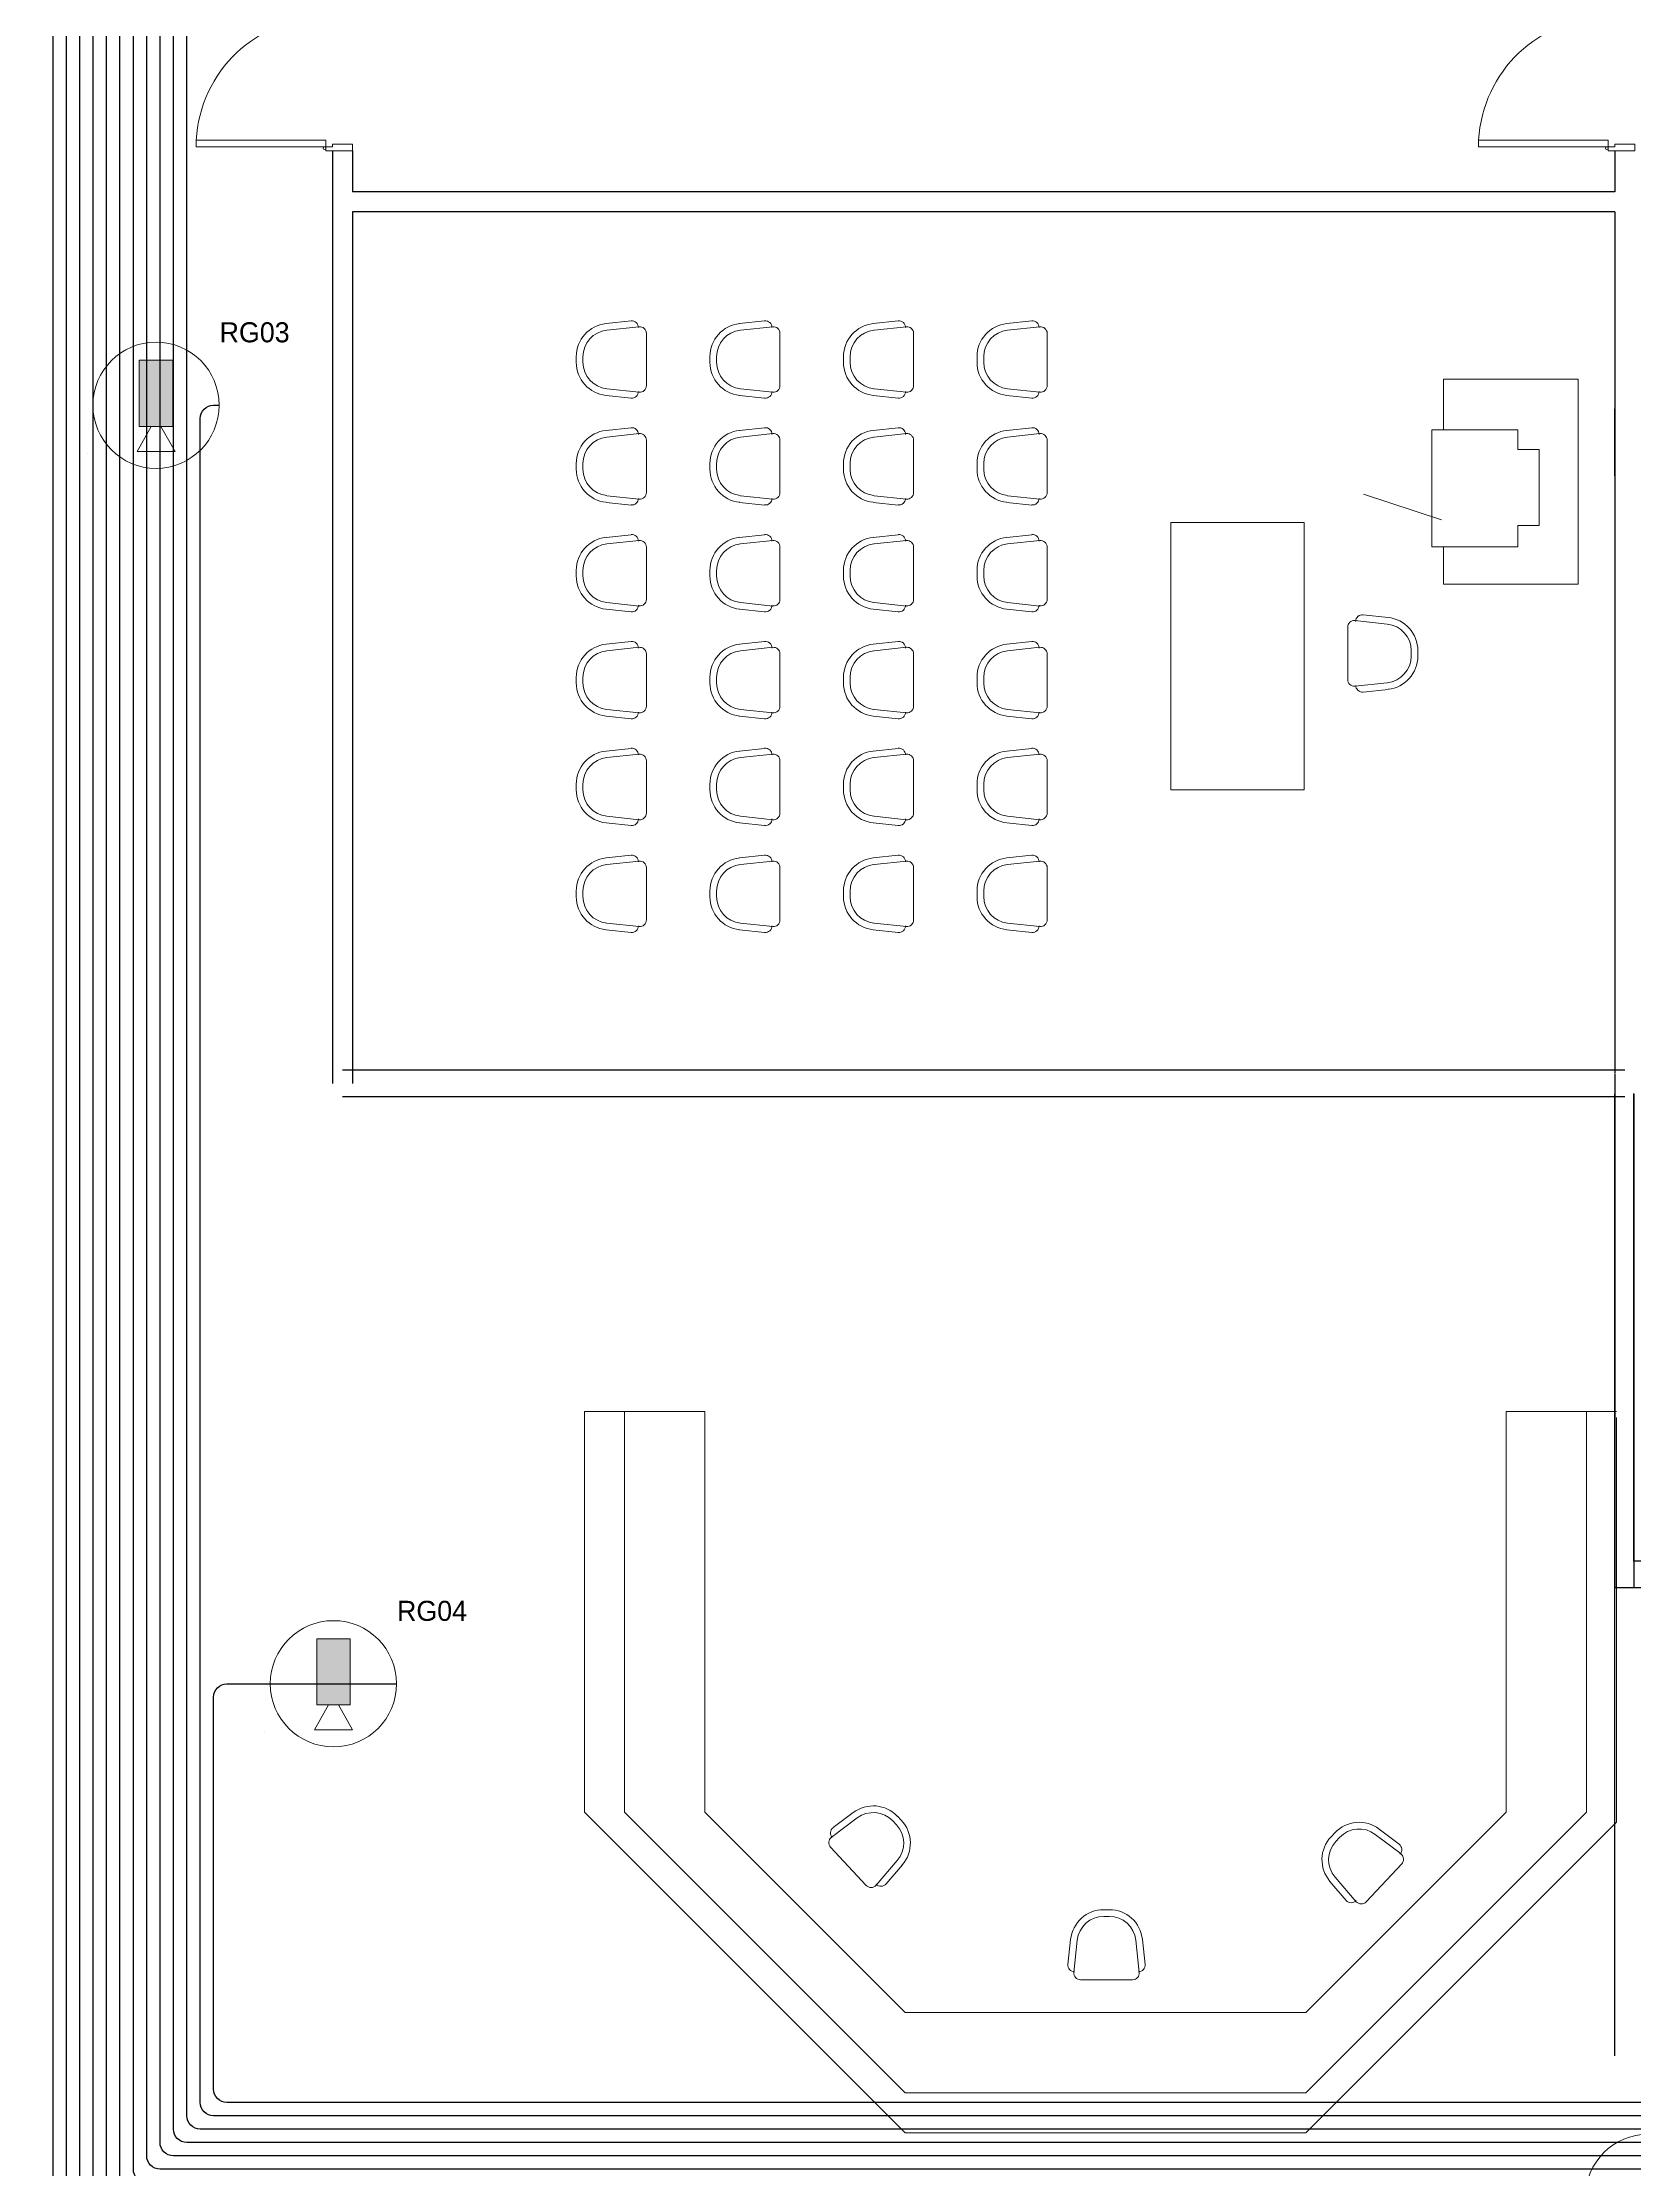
# Model space of a CAD drawing. Extents: x -59 to 582, y -1177 to 100.
# Drawn here: x 215.15 to 227.07, y -48.36 to -32.44 of the extents above; entities that cross this region are included whole.
import ezdxf
from ezdxf.enums import TextEntityAlignment as Align

# ---------------------------------------------------------------- set-up
doc = ezdxf.new("R2010")
doc.units = 0
doc.header["$LTSCALE"] = 0.15
doc.linetypes.add('CENTERX2', pattern=[4, 2.5, -0.5, 0.5, -0.5])
for name, color, linetype in [('0 CCTV', 252, 'Continuous'), ('0 sockets', 252, 'Continuous'), ('AUTOINCR', 7, 'Continuous'), ('CCTV', 4, 'Continuous'), ('grocol', 252, 'Continuous'), ('WINDOW', 252, 'Continuous')]:
    doc.layers.add(name, color=color, linetype=linetype)
for name, color, linetype, lineweight in [('anal', 252, 'Continuous', 20), ('DOOR', 252, 'Continuous', 20), ('E-LT-CKT-NM', 7, 'Continuous', 30), ('elev', 252, 'Continuous', 9), ('FUR', 252, 'Continuous', 9), ('T-CCTV', 7, 'Continuous', 0), ('wall', 252, 'Continuous', 30)]:
    doc.layers.add(name, color=color, linetype=linetype, lineweight=lineweight)
doc.styles.add('SDC-TEXT-ARB', font='sdc-arb.shx')

# ---------------------------------------------------------------- blocks, each defined once
blk = doc.blocks.new('ARCH')
at = {"layer": 'anal'}
for p, q in [((19.212, 343.146), (19.212, 346.146)), ((19.212, 346.146), (20.112, 346.146)), ((19.512, 343.146), (19.512, 346.146)), ((20.112, 343.146), (20.112, 346.146)), ((26.112, 343.146), (26.112, 346.146)), ((26.112, 346.146), (26.937, 346.146)), ((26.712, 343.146), (26.712, 346.146)), ((26.937, 346.1), (26.937, 343.071)), ((21.612, 340.746), (19.212, 343.146)), ((21.612, 341.046), (19.512, 343.146)), ((20.112, 343.146), (21.612, 341.646)), ((24.612, 341.646), (26.112, 343.146)), ((26.712, 343.146), (24.612, 341.046)), ((24.612, 340.746), (26.937, 343.071)), ((21.612, 341.646), (24.612, 341.646)), ((21.612, 341.046), (24.612, 341.046)), ((21.612, 340.746), (24.612, 340.746))]:
    blk.add_line(p, q, dxfattribs=at)
at = {"layer": 'DOOR'}
for points in [[(17.275, 355.613), (16.305, 355.613), (16.305, 355.663), (17.275, 355.663)], [(17.275, 355.613), (17.275, 355.583), (17.475, 355.583), (17.475, 355.633), (17.325, 355.633), (17.325, 355.613)], [(26.875, 355.613), (25.905, 355.613), (25.905, 355.663), (26.875, 355.663)], [(26.875, 355.613), (26.875, 355.583), (27.075, 355.583), (27.075, 355.633), (26.925, 355.633), (26.925, 355.613)]]:
    blk.add_lwpolyline(points, close=True, dxfattribs=at)
for centre in [(17.265, 355.603), (26.865, 355.603)]:
    blk.add_circle(centre, 0.01, dxfattribs=at)
for centre in [(17.275, 355.611), (26.875, 355.611)]:
    blk.add_arc(centre, 0.971, 90, 177.0492, dxfattribs=at)
at = {"layer": 'elev', "ltscale": 0.5}
for p, q in [((26.651, 353.873), (25.642, 353.873)), ((25.642, 353.873), (25.642, 353.493)), ((26.651, 352.339), (26.651, 353.873)), ((25.555, 353.493), (25.555, 352.617)), ((26.198, 353.493), (25.555, 353.493)), ((26.198, 353.347), (26.198, 353.493)), ((26.359, 353.347), (26.198, 353.347)), ((26.359, 352.777), (26.359, 353.347)), ((25.628, 352.821), (25.043, 353.011)), ((26.198, 352.777), (26.359, 352.777)), ((26.198, 352.617), (26.198, 352.777)), ((25.555, 352.617), (26.198, 352.617)), ((25.642, 352.617), (25.642, 352.339)), ((25.642, 352.339), (26.651, 352.339))]:
    blk.add_line(p, q, dxfattribs=at)
at = {"layer": 'FUR'}
for p, q in [((19.56, 354.309), (19.373, 354.289)), ((19.621, 354.266), (19.379, 354.24)), ((20.56, 354.309), (20.373, 354.289)), ((20.621, 354.266), (20.379, 354.24)), ((21.56, 354.309), (21.373, 354.289)), ((21.621, 354.266), (21.379, 354.24)), ((22.56, 354.309), (22.373, 354.289)), ((22.621, 354.266), (22.379, 354.24)), ((19.675, 354.216), (19.675, 353.825)), ((20.675, 354.216), (20.675, 353.825)), ((21.675, 354.216), (21.675, 353.825)), ((22.675, 354.216), (22.675, 353.825)), ((19.15, 354), (19.15, 354.041)), ((19.2, 354), (19.2, 354.041)), ((20.15, 354), (20.15, 354.041)), ((20.2, 354), (20.2, 354.041)), ((21.15, 354), (21.15, 354.041)), ((21.2, 354), (21.2, 354.041)), ((22.15, 354), (22.15, 354.041)), ((22.2, 354), (22.2, 354.041)), ((19.621, 353.775), (19.379, 353.801)), ((20.621, 353.775), (20.379, 353.801)), ((21.621, 353.775), (21.379, 353.801)), ((22.621, 353.775), (22.379, 353.801)), ((19.56, 353.731), (19.373, 353.751)), ((20.56, 353.731), (20.373, 353.751)), ((21.56, 353.731), (21.373, 353.751)), ((22.56, 353.731), (22.373, 353.751)), ((19.56, 353.509), (19.373, 353.489)), ((19.621, 353.466), (19.379, 353.44)), ((20.56, 353.509), (20.373, 353.489)), ((20.621, 353.466), (20.379, 353.44)), ((21.56, 353.509), (21.373, 353.489)), ((21.621, 353.466), (21.379, 353.44)), ((22.56, 353.509), (22.373, 353.489)), ((22.621, 353.466), (22.379, 353.44)), ((19.675, 353.416), (19.675, 353.025)), ((20.675, 353.416), (20.675, 353.025)), ((21.675, 353.416), (21.675, 353.025)), ((22.675, 353.416), (22.675, 353.025)), ((19.15, 353.2), (19.15, 353.241)), ((19.2, 353.2), (19.2, 353.241)), ((20.15, 353.2), (20.15, 353.241)), ((20.2, 353.2), (20.2, 353.241)), ((21.15, 353.2), (21.15, 353.241)), ((21.2, 353.2), (21.2, 353.241)), ((22.15, 353.2), (22.15, 353.241)), ((22.2, 353.2), (22.2, 353.241)), ((19.621, 352.975), (19.379, 353.001)), ((20.621, 352.975), (20.379, 353.001)), ((21.621, 352.975), (21.379, 353.001)), ((22.621, 352.975), (22.379, 353.001)), ((19.56, 352.931), (19.373, 352.951)), ((20.56, 352.931), (20.373, 352.951)), ((21.56, 352.931), (21.373, 352.951)), ((22.56, 352.931), (22.373, 352.951)), ((19.56, 352.709), (19.373, 352.689)), ((20.56, 352.709), (20.373, 352.689)), ((21.56, 352.709), (21.373, 352.689)), ((22.56, 352.709), (22.373, 352.689)), ((23.6, 352.8), (23.6, 350.8)), ((24.6, 352.8), (23.6, 352.8)), ((24.6, 350.8), (24.6, 352.8)), ((19.621, 352.666), (19.379, 352.64)), ((19.675, 352.616), (19.675, 352.225)), ((20.621, 352.666), (20.379, 352.64)), ((20.675, 352.616), (20.675, 352.225)), ((21.621, 352.666), (21.379, 352.64)), ((21.675, 352.616), (21.675, 352.225)), ((22.621, 352.666), (22.379, 352.64)), ((22.675, 352.616), (22.675, 352.225)), ((19.15, 352.4), (19.15, 352.441)), ((19.2, 352.4), (19.2, 352.441)), ((20.15, 352.4), (20.15, 352.441)), ((20.2, 352.4), (20.2, 352.441)), ((21.15, 352.4), (21.15, 352.441)), ((21.2, 352.4), (21.2, 352.441)), ((22.15, 352.4), (22.15, 352.441)), ((22.2, 352.4), (22.2, 352.441)), ((19.621, 352.175), (19.379, 352.201)), ((20.621, 352.175), (20.379, 352.201)), ((21.621, 352.175), (21.379, 352.201)), ((22.621, 352.175), (22.379, 352.201)), ((19.56, 352.131), (19.373, 352.151)), ((20.56, 352.131), (20.373, 352.151)), ((21.56, 352.131), (21.373, 352.151)), ((22.56, 352.131), (22.373, 352.151)), ((24.979, 352.066), (25.221, 352.04)), ((25.04, 352.109), (25.227, 352.089)), ((19.56, 351.909), (19.373, 351.889)), ((20.56, 351.909), (20.373, 351.889)), ((21.56, 351.909), (21.373, 351.889)), ((22.56, 351.909), (22.373, 351.889)), ((24.925, 352.016), (24.925, 351.625)), ((19.621, 351.866), (19.379, 351.84)), ((19.675, 351.816), (19.675, 351.425)), ((20.621, 351.866), (20.379, 351.84)), ((20.675, 351.816), (20.675, 351.425)), ((21.621, 351.866), (21.379, 351.84)), ((21.675, 351.816), (21.675, 351.425)), ((22.621, 351.866), (22.379, 351.84)), ((22.675, 351.816), (22.675, 351.425)), ((25.4, 351.8), (25.4, 351.841)), ((25.45, 351.8), (25.45, 351.841)), ((19.15, 351.6), (19.15, 351.641)), ((19.2, 351.6), (19.2, 351.641)), ((20.15, 351.6), (20.15, 351.641)), ((20.2, 351.6), (20.2, 351.641)), ((21.15, 351.6), (21.15, 351.641)), ((21.2, 351.6), (21.2, 351.641)), ((22.15, 351.6), (22.15, 351.641)), ((22.2, 351.6), (22.2, 351.641)), ((24.979, 351.575), (25.221, 351.601)), ((19.621, 351.375), (19.379, 351.401)), ((20.621, 351.375), (20.379, 351.401)), ((21.621, 351.375), (21.379, 351.401)), ((22.621, 351.375), (22.379, 351.401)), ((25.04, 351.531), (25.227, 351.551)), ((19.56, 351.331), (19.373, 351.351)), ((20.56, 351.331), (20.373, 351.351)), ((21.56, 351.331), (21.373, 351.351)), ((22.56, 351.331), (22.373, 351.351)), ((19.56, 351.109), (19.373, 351.089)), ((20.56, 351.109), (20.373, 351.089)), ((21.56, 351.109), (21.373, 351.089)), ((22.56, 351.109), (22.373, 351.089)), ((19.621, 351.066), (19.379, 351.04)), ((19.675, 351.016), (19.675, 350.625)), ((20.621, 351.066), (20.379, 351.04)), ((20.675, 351.016), (20.675, 350.625)), ((21.621, 351.066), (21.379, 351.04)), ((21.675, 351.016), (21.675, 350.625)), ((22.621, 351.066), (22.379, 351.04)), ((22.675, 351.016), (22.675, 350.625)), ((19.15, 350.8), (19.15, 350.841)), ((19.2, 350.8), (19.2, 350.841)), ((20.15, 350.8), (20.15, 350.841)), ((20.2, 350.8), (20.2, 350.841)), ((21.15, 350.8), (21.15, 350.841)), ((21.2, 350.8), (21.2, 350.841)), ((22.15, 350.8), (22.15, 350.841)), ((22.2, 350.8), (22.2, 350.841)), ((23.6, 350.8), (24.6, 350.8)), ((19.621, 350.575), (19.379, 350.601)), ((20.621, 350.575), (20.379, 350.601)), ((21.621, 350.575), (21.379, 350.601)), ((22.621, 350.575), (22.379, 350.601)), ((19.56, 350.531), (19.373, 350.551)), ((20.56, 350.531), (20.373, 350.551)), ((21.56, 350.531), (21.373, 350.551)), ((22.56, 350.531), (22.373, 350.551)), ((19.56, 350.309), (19.373, 350.289)), ((20.56, 350.309), (20.373, 350.289)), ((21.56, 350.309), (21.373, 350.289)), ((22.56, 350.309), (22.373, 350.289)), ((19.621, 350.266), (19.379, 350.24)), ((19.675, 350.216), (19.675, 349.825)), ((20.621, 350.266), (20.379, 350.24)), ((20.675, 350.216), (20.675, 349.825)), ((21.621, 350.266), (21.379, 350.24)), ((21.675, 350.216), (21.675, 349.825)), ((22.621, 350.266), (22.379, 350.24)), ((22.675, 350.216), (22.675, 349.825)), ((19.15, 350), (19.15, 350.041)), ((19.2, 350), (19.2, 350.041)), ((20.15, 350), (20.15, 350.041)), ((20.2, 350), (20.2, 350.041)), ((21.15, 350), (21.15, 350.041)), ((21.2, 350), (21.2, 350.041)), ((22.15, 350), (22.15, 350.041)), ((22.2, 350), (22.2, 350.041)), ((19.621, 349.775), (19.379, 349.801)), ((20.621, 349.775), (20.379, 349.801)), ((21.621, 349.775), (21.379, 349.801)), ((22.621, 349.775), (22.379, 349.801)), ((19.56, 349.731), (19.373, 349.751)), ((20.56, 349.731), (20.373, 349.751)), ((21.56, 349.731), (21.373, 349.751)), ((22.56, 349.731), (22.373, 349.751)), ((21.073, 343.03), (21.223, 343.143)), ((21.555, 343.115), (21.583, 343.085)), ((21.059, 342.956), (21.253, 343.103)), ((21.519, 343.081), (21.547, 343.051)), ((24.828, 342.991), (24.8, 342.962)), ((24.864, 342.957), (24.836, 342.927)), ((25.324, 342.833), (25.13, 342.979)), ((25.31, 342.906), (25.16, 343.019)), ((21.321, 342.598), (21.053, 342.883)), ((21.395, 342.599), (21.553, 342.784)), ((21.469, 342.609), (21.591, 342.751)), ((24.988, 342.475), (24.83, 342.66)), ((25.062, 342.474), (25.33, 342.759)), ((24.914, 342.485), (24.792, 342.628)), ((23.14, 342.416), (23.099, 342.416)), ((23.14, 342.366), (23.099, 342.366)), ((22.83, 342.006), (22.85, 342.193)), ((22.874, 341.945), (22.9, 342.187)), ((23.365, 341.945), (23.339, 342.187)), ((23.408, 342.006), (23.388, 342.193)), ((22.924, 341.891), (23.315, 341.891))]:
    blk.add_line(p, q, dxfattribs=at)
for centre, radius, start, end in [((19.4, 354.041), 0.25, 96.143, 180), ((19.565, 354.26), 0.05, 0, 96.143), ((19.625, 354.216), 0.05, 0, 94.9697), ((20.4, 354.041), 0.25, 96.143, 180), ((20.565, 354.26), 0.05, 0, 96.143), ((20.625, 354.216), 0.05, 0, 94.9697), ((21.4, 354.041), 0.25, 96.143, 180), ((21.565, 354.26), 0.05, 0, 96.143), ((21.625, 354.216), 0.05, 0, 94.9697), ((22.4, 354.041), 0.25, 96.143, 180), ((22.565, 354.26), 0.05, 0, 96.143), ((22.625, 354.216), 0.05, 0, 94.9697), ((19.4, 354.041), 0.2, 96.143, 180), ((20.4, 354.041), 0.2, 96.143, 180), ((21.4, 354.041), 0.2, 96.143, 180), ((22.4, 354.041), 0.2, 96.143, 180), ((19.4, 354), 0.25, 180, 263.857), ((19.4, 354), 0.2, 180, 263.857), ((20.4, 354), 0.25, 180, 263.857), ((20.4, 354), 0.2, 180, 263.857), ((21.4, 354), 0.25, 180, 263.857), ((21.4, 354), 0.2, 180, 263.857), ((22.4, 354), 0.25, 180, 263.857), ((22.4, 354), 0.2, 180, 263.857), ((19.565, 353.781), 0.05, 263.857, 0), ((19.625, 353.825), 0.05, 265.0303, 0), ((20.565, 353.781), 0.05, 263.857, 0), ((20.625, 353.825), 0.05, 265.0303, 0), ((21.565, 353.781), 0.05, 263.857, 0), ((21.625, 353.825), 0.05, 265.0303, 0), ((22.565, 353.781), 0.05, 263.857, 0), ((22.625, 353.825), 0.05, 265.0303, 0), ((19.4, 353.241), 0.25, 96.143, 180), ((19.565, 353.46), 0.05, 0, 96.143), ((19.625, 353.416), 0.05, 0, 94.9697), ((20.4, 353.241), 0.25, 96.143, 180), ((20.565, 353.46), 0.05, 0, 96.143), ((20.625, 353.416), 0.05, 0, 94.9697), ((21.4, 353.241), 0.25, 96.143, 180), ((21.565, 353.46), 0.05, 0, 96.143), ((21.625, 353.416), 0.05, 0, 94.9697), ((22.4, 353.241), 0.25, 96.143, 180), ((22.565, 353.46), 0.05, 0, 96.143), ((22.625, 353.416), 0.05, 0, 94.9697), ((19.4, 353.241), 0.2, 96.143, 180), ((20.4, 353.241), 0.2, 96.143, 180), ((21.4, 353.241), 0.2, 96.143, 180), ((22.4, 353.241), 0.2, 96.143, 180), ((19.4, 353.2), 0.25, 180, 263.857), ((19.4, 353.2), 0.2, 180, 263.857), ((20.4, 353.2), 0.25, 180, 263.857), ((20.4, 353.2), 0.2, 180, 263.857), ((21.4, 353.2), 0.25, 180, 263.857), ((21.4, 353.2), 0.2, 180, 263.857), ((22.4, 353.2), 0.25, 180, 263.857), ((22.4, 353.2), 0.2, 180, 263.857), ((19.625, 353.025), 0.05, 265.0303, 0), ((20.625, 353.025), 0.05, 265.0303, 0), ((21.625, 353.025), 0.05, 265.0303, 0), ((22.625, 353.025), 0.05, 265.0303, 0), ((19.565, 352.981), 0.05, 263.857, 0), ((20.565, 352.981), 0.05, 263.857, 0), ((21.565, 352.981), 0.05, 263.857, 0), ((22.565, 352.981), 0.05, 263.857, 0), ((19.4, 352.441), 0.25, 96.143, 180), ((19.565, 352.66), 0.05, 0, 96.143), ((20.4, 352.441), 0.25, 96.143, 180), ((20.565, 352.66), 0.05, 0, 96.143), ((21.4, 352.441), 0.25, 96.143, 180), ((21.565, 352.66), 0.05, 0, 96.143), ((22.4, 352.441), 0.25, 96.143, 180), ((22.565, 352.66), 0.05, 0, 96.143), ((19.4, 352.441), 0.2, 96.143, 180), ((19.625, 352.616), 0.05, 0, 94.9697), ((20.4, 352.441), 0.2, 96.143, 180), ((20.625, 352.616), 0.05, 0, 94.9697), ((21.4, 352.441), 0.2, 96.143, 180), ((21.625, 352.616), 0.05, 0, 94.9697), ((22.4, 352.441), 0.2, 96.143, 180), ((22.625, 352.616), 0.05, 0, 94.9697), ((19.4, 352.4), 0.25, 180, 263.857), ((19.4, 352.4), 0.2, 180, 263.857), ((20.4, 352.4), 0.25, 180, 263.857), ((20.4, 352.4), 0.2, 180, 263.857), ((21.4, 352.4), 0.25, 180, 263.857), ((21.4, 352.4), 0.2, 180, 263.857), ((22.4, 352.4), 0.25, 180, 263.857), ((22.4, 352.4), 0.2, 180, 263.857), ((19.625, 352.225), 0.05, 265.0303, 0), ((20.625, 352.225), 0.05, 265.0303, 0), ((21.625, 352.225), 0.05, 265.0303, 0), ((22.625, 352.225), 0.05, 265.0303, 0), ((19.565, 352.181), 0.05, 263.857, 0), ((20.565, 352.181), 0.05, 263.857, 0), ((21.565, 352.181), 0.05, 263.857, 0), ((22.565, 352.181), 0.05, 263.857, 0), ((24.975, 352.016), 0.05, 85.0303, 180), ((25.035, 352.06), 0.05, 83.857, 180), ((25.2, 351.841), 0.2, 0, 83.857), ((25.2, 351.841), 0.25, 0, 83.857), ((19.4, 351.641), 0.25, 96.143, 180), ((19.565, 351.86), 0.05, 0, 96.143), ((20.4, 351.641), 0.25, 96.143, 180), ((20.565, 351.86), 0.05, 0, 96.143), ((21.4, 351.641), 0.25, 96.143, 180), ((21.565, 351.86), 0.05, 0, 96.143), ((22.4, 351.641), 0.25, 96.143, 180), ((22.565, 351.86), 0.05, 0, 96.143), ((19.4, 351.641), 0.2, 96.143, 180), ((19.625, 351.816), 0.05, 0, 94.9697), ((20.4, 351.641), 0.2, 96.143, 180), ((20.625, 351.816), 0.05, 0, 94.9697), ((21.4, 351.641), 0.2, 96.143, 180), ((21.625, 351.816), 0.05, 0, 94.9697), ((22.4, 351.641), 0.2, 96.143, 180), ((22.625, 351.816), 0.05, 0, 94.9697), ((25.2, 351.8), 0.2, 276.143, 0), ((25.2, 351.8), 0.25, 276.143, 0), ((19.4, 351.6), 0.25, 180, 263.857), ((19.4, 351.6), 0.2, 180, 263.857), ((20.4, 351.6), 0.25, 180, 263.857), ((20.4, 351.6), 0.2, 180, 263.857), ((21.4, 351.6), 0.25, 180, 263.857), ((21.4, 351.6), 0.2, 180, 263.857), ((22.4, 351.6), 0.25, 180, 263.857), ((22.4, 351.6), 0.2, 180, 263.857), ((24.975, 351.625), 0.05, 180, 274.9697), ((25.035, 351.581), 0.05, 180, 276.143), ((19.625, 351.425), 0.05, 265.0303, 0), ((20.625, 351.425), 0.05, 265.0303, 0), ((21.625, 351.425), 0.05, 265.0303, 0), ((22.625, 351.425), 0.05, 265.0303, 0), ((19.565, 351.381), 0.05, 263.857, 0), ((20.565, 351.381), 0.05, 263.857, 0), ((21.565, 351.381), 0.05, 263.857, 0), ((22.565, 351.381), 0.05, 263.857, 0), ((19.4, 350.841), 0.25, 96.143, 180), ((19.565, 351.06), 0.05, 0, 96.143), ((20.4, 350.841), 0.25, 96.143, 180), ((20.565, 351.06), 0.05, 0, 96.143), ((21.4, 350.841), 0.25, 96.143, 180), ((21.565, 351.06), 0.05, 0, 96.143), ((22.4, 350.841), 0.25, 96.143, 180), ((22.565, 351.06), 0.05, 0, 96.143), ((19.4, 350.841), 0.2, 96.143, 180), ((19.625, 351.016), 0.05, 0, 94.9697), ((20.4, 350.841), 0.2, 96.143, 180), ((20.625, 351.016), 0.05, 0, 94.9697), ((21.4, 350.841), 0.2, 96.143, 180), ((21.625, 351.016), 0.05, 0, 94.9697), ((22.4, 350.841), 0.2, 96.143, 180), ((22.625, 351.016), 0.05, 0, 94.9697), ((19.4, 350.8), 0.25, 180, 263.857), ((19.4, 350.8), 0.2, 180, 263.857), ((20.4, 350.8), 0.25, 180, 263.857), ((20.4, 350.8), 0.2, 180, 263.857), ((21.4, 350.8), 0.25, 180, 263.857), ((21.4, 350.8), 0.2, 180, 263.857), ((22.4, 350.8), 0.25, 180, 263.857), ((22.4, 350.8), 0.2, 180, 263.857), ((19.625, 350.625), 0.05, 265.0303, 0), ((20.625, 350.625), 0.05, 265.0303, 0), ((21.625, 350.625), 0.05, 265.0303, 0), ((22.625, 350.625), 0.05, 265.0303, 0), ((19.565, 350.581), 0.05, 263.857, 0), ((20.565, 350.581), 0.05, 263.857, 0), ((21.565, 350.581), 0.05, 263.857, 0), ((22.565, 350.581), 0.05, 263.857, 0), ((19.4, 350.041), 0.25, 96.143, 180), ((19.565, 350.26), 0.05, 0, 96.143), ((20.4, 350.041), 0.25, 96.143, 180), ((20.565, 350.26), 0.05, 0, 96.143), ((21.4, 350.041), 0.25, 96.143, 180), ((21.565, 350.26), 0.05, 0, 96.143), ((22.4, 350.041), 0.25, 96.143, 180), ((22.565, 350.26), 0.05, 0, 96.143), ((19.4, 350.041), 0.2, 96.143, 180), ((19.625, 350.216), 0.05, 0, 94.9697), ((20.4, 350.041), 0.2, 96.143, 180), ((20.625, 350.216), 0.05, 0, 94.9697), ((21.4, 350.041), 0.2, 96.143, 180), ((21.625, 350.216), 0.05, 0, 94.9697), ((22.4, 350.041), 0.2, 96.143, 180), ((22.625, 350.216), 0.05, 0, 94.9697), ((19.4, 350), 0.25, 180, 263.857), ((19.4, 350), 0.2, 180, 263.857), ((20.4, 350), 0.25, 180, 263.857), ((20.4, 350), 0.2, 180, 263.857), ((21.4, 350), 0.25, 180, 263.857), ((21.4, 350), 0.2, 180, 263.857), ((22.4, 350), 0.25, 180, 263.857), ((22.4, 350), 0.2, 180, 263.857), ((19.625, 349.825), 0.05, 265.0303, 0), ((20.625, 349.825), 0.05, 265.0303, 0), ((21.625, 349.825), 0.05, 265.0303, 0), ((22.625, 349.825), 0.05, 265.0303, 0), ((19.565, 349.781), 0.05, 263.857, 0), ((20.565, 349.781), 0.05, 263.857, 0), ((21.565, 349.781), 0.05, 263.857, 0), ((22.565, 349.781), 0.05, 263.857, 0), ((21.373, 342.943), 0.25, 43.2547, 127.1117), ((21.373, 342.943), 0.2, 43.2547, 127.1117), ((21.09, 342.917), 0.05, 128.285, 223.2547), ((21.103, 342.99), 0.05, 127.1117, 223.2547), ((21.401, 342.914), 0.2, 319.3977, 43.2547), ((21.401, 342.914), 0.25, 319.3977, 43.2547), ((24.982, 342.79), 0.25, 136.7453, 220.6023), ((25.01, 342.82), 0.25, 52.8883, 136.7453), ((25.01, 342.82), 0.2, 52.8883, 136.7453), ((24.982, 342.79), 0.2, 136.7453, 220.6023), ((25.28, 342.866), 0.05, 316.7453, 52.8883), ((25.293, 342.793), 0.05, 316.7453, 51.715), ((21.357, 342.632), 0.05, 223.2547, 318.2244), ((21.431, 342.641), 0.05, 223.2547, 319.3977), ((24.952, 342.518), 0.05, 220.6023, 316.7453), ((23.099, 342.166), 0.25, 90, 173.857), ((23.099, 342.166), 0.2, 90, 173.857), ((23.14, 342.166), 0.25, 6.143, 90), ((23.14, 342.166), 0.2, 6.143, 90), ((25.026, 342.509), 0.05, 221.7756, 316.7453), ((22.88, 342.001), 0.05, 173.857, 270), ((23.359, 342.001), 0.05, 270, 6.143), ((22.924, 341.941), 0.05, 175.0303, 270), ((23.315, 341.941), 0.05, 270, 4.9697)]:
    blk.add_arc(centre, radius, start, end, dxfattribs=at)
at = {"layer": 'grocol', "ltscale": 0.5}
for p, q in [((26.927, 344.826), (26.927, 348.67)), ((27.068, 345.026), (27.068, 348.525)), ((27.068, 348.52), (27.068, 344.826)), ((27.068, 344.826), (26.927, 344.826))]:
    blk.add_line(p, q, dxfattribs=at)
at = {"layer": 'wall'}
for p, q in [((17.325, 355.583), (17.325, 348.6)), ((17.475, 355.583), (17.475, 355.275)), ((26.925, 355.583), (26.925, 355.275)), ((26.925, 355.451), (26.925, 355.275)), ((23.925, 355.275), (17.475, 355.275)), ((26.925, 355.275), (23.858, 355.275)), ((24, 355.125), (17.475, 355.125)), ((17.475, 355.125), (17.475, 348.6)), ((26.925, 355.125), (24, 355.125)), ((26.925, 355.125), (26.925, 354.525)), ((26.925, 355.125), (26.925, 354.525)), ((26.925, 354.525), (26.925, 353.75)), ((26.925, 354.525), (26.925, 353.75)), ((26.925, 353.823), (26.925, 352.983)), ((26.925, 353.65), (26.925, 353.15)), ((26.925, 353.15), (26.925, 353.65)), ((26.925, 353.65), (26.925, 353.15)), ((26.925, 353.65), (26.925, 353.15)), ((26.925, 353.05), (26.925, 348.675)), ((26.925, 353.05), (26.925, 352.8)), ((27, 348.7), (17.4, 348.7)), ((27, 348.5), (17.4, 348.5)), ((26.923, 348.52), (26.923, 341.323)), ((27.228, 345.026), (27.068, 345.026))]:
    blk.add_line(p, q, dxfattribs=at)
at = {"layer": 'WINDOW', "linetype": 'CENTERX2'}
blk.add_line((27.228, 344.826), (27.068, 344.826), dxfattribs=at)
blk = doc.blocks.new('LEGEND_dwg_CCTV DOME-1155345-TELECOMMUNICATION LEGEND_ GENERAL NOTES _SYMBOLS _ ABBREVIATIONS')
at = {"layer": 'T-CCTV'}
blk.add_hatch(color=256, dxfattribs=at).paths.add_polyline_path([(255, -95), (-120, -95), (-120, 95), (255, 95)], flags=0)
at = {"layer": 'T-CCTV', "flags": 128}
for points in [[(-120, 28), (-262, 108), (-262, -108), (-120, -28)], [(255, -95), (255, 95), (-120, 95), (-120, -95), (255, -95)]]:
    blk.add_lwpolyline(points, dxfattribs=at)
at = {"layer": 'T-CCTV'}
blk.add_circle((0, 0), 358, dxfattribs=at)
blk = doc.blocks.new('RG CAMERA')
at = {"layer": 'CCTV', "xscale": 1.150579243575653, "yscale": 1.150579243575653, "zscale": 1.150579243575653}
blk.add_blockref('LEGEND_dwg_CCTV DOME-1155345-TELECOMMUNICATION LEGEND_ GENERAL NOTES _SYMBOLS _ ABBREVIATIONS', (0, 0), dxfattribs=at)
at = {"layer": 'E-LT-CKT-NM', "style": 'SDC-TEXT-ARB'}
blk.add_attdef('RG', (-318, 445), '', height=326, dxfattribs=at)
blk = doc.blocks.new('EE')
at = {"layer": '0 sockets'}
h = blk.add_hatch(color=6, dxfattribs=at)
h.dxf.hatch_style = 1
h.paths.add_polyline_path([(582.394, 81.841), (-59.115, 81.841), (-59.115, -114.582), (582.394, -114.582)])
h.paths.add_polyline_path([(577.394, 76.841), (577.394, -109.582), (-54.115, -109.582), (-54.115, 76.841)], flags=16)
h.paths.add_polyline_path([(408.026, -15.139, -1), (406.517, -15.139, -1)], flags=0)
h.paths.add_polyline_path([(457.783, -31.119, 0.414214), (457.683, -31.019), (444.311, -31.019, 0.414214), (444.211, -31.119), (444.211, -48.447), (415.834, -48.447), (415.834, -19.483), (417.425, -19.483, 0.414214), (417.525, -19.383), (417.525, -15.239, 0.414214), (417.425, -15.139), (407.274, -15.139), (407.271, -15.893), (407.271, -15.139), (417.525, -15.139), (417.525, -19.483), (415.934, -19.483, 0.414214), (415.834, -19.583), (415.834, -48.347, 0.414214), (415.934, -48.447), (444.111, -48.447, 0.414214), (444.211, -48.347), (444.211, -31.019), (457.783, -31.019)], flags=0)
h.paths.add_polyline_path([(244.611, -46.068), (244.611, -46.014), (244.523, -46.014, -0.279526)], flags=0)
h.paths.add_polyline_path([(404.69, 26.947), (525.035, 26.947), (525.035, 46.285), (404.69, 46.285)], flags=8)
h.paths.add_polyline_path([(202.644, 24.078), (289.319, 24.078), (289.319, 38.411), (202.644, 38.411)], flags=8)
h.paths.add_polyline_path([(30.92, 26.429), (112.59, 26.429), (112.59, 40.761), (30.92, 40.761)], flags=8)
h.paths.add_polyline_path([(441.881, -10.206), (442.216, -10.206), (442.216, -9.756), (441.881, -9.756)], flags=8)
h.paths.add_polyline_path([(422.272, -10.246), (422.622, -10.246), (422.622, -9.796), (422.272, -9.796)], flags=8)
h.paths.add_polyline_path([(406.509, -14.41), (406.859, -14.41), (406.859, -13.96), (406.509, -13.96)], flags=8)
h.paths.add_polyline_path([(406.21, -35.713), (406.546, -35.713), (406.546, -35.263), (406.21, -35.263)], flags=8)
h.paths.add_polyline_path([(422.841, -60.607), (423.191, -60.607), (423.191, -60.157), (422.841, -60.157)], flags=8)
h.paths.add_polyline_path([(442.391, -60.84), (442.755, -60.84), (442.755, -60.39), (442.391, -60.39)], flags=8)
h.paths.add_polyline_path([(456.844, -54.1), (457.194, -54.1), (457.194, -53.65), (456.844, -53.65)], flags=8)
h.paths.add_polyline_path([(470.858, -50.81), (471.208, -50.81), (471.208, -50.36), (470.858, -50.36)], flags=8)
h.paths.add_polyline_path([(490.123, -50.756), (490.345, -50.756), (490.345, -50.306), (490.123, -50.306)], flags=8)
h.paths.add_polyline_path([(225.509, -20.343), (226.134, -20.343), (226.134, -20.118), (225.509, -20.118)], flags=8)
h.paths.add_polyline_path([(233.7, -19.938), (234.325, -19.938), (234.325, -19.713), (233.7, -19.713)], flags=8)
h.paths.add_polyline_path([(241.875, -19.552), (242.5, -19.552), (242.5, -19.327), (241.875, -19.327)], flags=8)
h.paths.add_polyline_path([(245.171, -24.632), (245.796, -24.632), (245.796, -24.407), (245.171, -24.407)], flags=8)
h.paths.add_polyline_path([(247.813, -19.255), (248.438, -19.255), (248.438, -19.03), (247.813, -19.03)], flags=8)
h.paths.add_polyline_path([(249.648, -13.387), (250.273, -13.387), (250.273, -13.162), (249.648, -13.162)], flags=8)
h.paths.add_polyline_path([(257.323, -15.794), (257.948, -15.794), (257.948, -15.569), (257.323, -15.569)], flags=8)
h.paths.add_polyline_path([(257.582, -13.183), (258.157, -13.183), (258.157, -12.958), (257.582, -12.958)], flags=8)
h.paths.add_polyline_path([(264.064, -13.101), (264.664, -13.101), (264.664, -12.876), (264.064, -12.876)], flags=8)
h.paths.add_polyline_path([(288.789, -40.902), (289.364, -40.902), (289.364, -40.677), (288.789, -40.677)], flags=8)
h.paths.add_polyline_path([(280.687, -41.005), (281.262, -41.005), (281.262, -40.78), (280.687, -40.78)], flags=8)
h.paths.add_polyline_path([(270.864, -40.875), (271.439, -40.875), (271.439, -40.65), (270.864, -40.65)], flags=8)
h.paths.add_polyline_path([(261.434, -40.771), (262.009, -40.771), (262.009, -40.546), (261.434, -40.546)], flags=8)
h.paths.add_polyline_path([(254.764, -40.853), (255.339, -40.853), (255.339, -40.628), (254.764, -40.628)], flags=8)
h.paths.add_polyline_path([(247.008, -40.845), (247.583, -40.845), (247.583, -40.62), (247.008, -40.62)], flags=8)
h.paths.add_polyline_path([(245.852, -36.479), (246.427, -36.479), (246.427, -36.254), (245.852, -36.254)], flags=8)
h.paths.add_polyline_path([(243.934, -41.639), (244.509, -41.639), (244.509, -41.414), (243.934, -41.414)], flags=8)
h.paths.add_polyline_path([(245.534, -46.587), (246.059, -46.587), (246.059, -46.362), (245.534, -46.362)], flags=8)
h.paths.add_polyline_path([(245.361, -51.832), (245.911, -51.832), (245.911, -51.607), (245.361, -51.607)], flags=8)
h.paths.add_polyline_path([(239.721, -52.272), (240.321, -52.272), (240.321, -52.047), (239.721, -52.047)], flags=8)
h.paths.add_polyline_path([(232.069, -52.917), (232.669, -52.917), (232.669, -52.692), (232.069, -52.692)], flags=8)
h.paths.add_polyline_path([(225.559, -53.646), (226.159, -53.646), (226.159, -53.421), (225.559, -53.421)], flags=8)
h.paths.add_polyline_path([(227.614, -48.128), (228.214, -48.128), (228.214, -47.903), (227.614, -47.903)], flags=8)
h.paths.add_polyline_path([(219.528, -49.489), (220.128, -49.489), (220.128, -49.264), (219.528, -49.264)], flags=8)
h.paths.add_polyline_path([(217.77, -44.284), (218.37, -44.284), (218.37, -44.059), (217.77, -44.059)], flags=8)
h.paths.add_polyline_path([(216.443, -34.713), (217.043, -34.713), (217.043, -34.488), (216.443, -34.488)], flags=8)
h.paths.add_polyline_path([(216.799, -27.091), (217.399, -27.091), (217.399, -26.866), (216.799, -26.866)], flags=8)
h.paths.add_polyline_path([(216.729, -21.755), (217.279, -21.755), (217.279, -21.53), (216.729, -21.53)], flags=8)
h.paths.add_polyline_path([(84.862, -42.445), (85.387, -42.445), (85.387, -42.22), (84.862, -42.22)], flags=8)
h.paths.add_polyline_path([(82.46, -48.761), (83.01, -48.761), (83.01, -48.536), (82.46, -48.536)], flags=8)
h.paths.add_polyline_path([(78.417, -48.71), (78.942, -48.71), (78.942, -48.485), (78.417, -48.485)], flags=8)
h.paths.add_polyline_path([(75.547, -42.452), (76.072, -42.452), (76.072, -42.227), (75.547, -42.227)], flags=8)
h.paths.add_polyline_path([(74.019, -42.418), (74.544, -42.418), (74.544, -42.193), (74.019, -42.193)], flags=8)
h.paths.add_polyline_path([(72.86, -48.761), (73.385, -48.761), (73.385, -48.536), (72.86, -48.536)], flags=8)
h.paths.add_polyline_path([(68.651, -48.707), (69.176, -48.707), (69.176, -48.482), (68.651, -48.482)], flags=8)
h.paths.add_polyline_path([(69.271, -42.456), (69.796, -42.456), (69.796, -42.231), (69.271, -42.231)], flags=8)
h.paths.add_polyline_path([(65.66, -42.443), (66.185, -42.443), (66.185, -42.218), (65.66, -42.218)], flags=8)
h.paths.add_polyline_path([(63.354, -48.708), (63.879, -48.708), (63.879, -48.483), (63.354, -48.483)], flags=8)
h.paths.add_polyline_path([(58.957, -48.718), (59.432, -48.718), (59.432, -48.493), (58.957, -48.493)], flags=8)
h.paths.add_polyline_path([(56.584, -43.041), (57.084, -43.041), (57.084, -42.816), (56.584, -42.816)], flags=8)
h.paths.add_polyline_path([(55.215, -39.312), (55.765, -39.312), (55.765, -39.087), (55.215, -39.087)], flags=8)
h.paths.add_polyline_path([(47.25, -39.118), (47.8, -39.118), (47.8, -38.893), (47.25, -38.893)], flags=8)
h.paths.add_polyline_path([(36.681, -56.177), (37.231, -56.177), (37.231, -55.952), (36.681, -55.952)], flags=8)
h.paths.add_polyline_path([(28.093, -56.08), (28.643, -56.08), (28.643, -55.855), (28.093, -55.855)], flags=8)
h.paths.add_polyline_path([(11.224, -49.617), (11.774, -49.617), (11.774, -49.392), (11.224, -49.392)], flags=8)
h.paths.add_polyline_path([(15.154, -39.272), (15.704, -39.272), (15.704, -39.047), (15.154, -39.047)], flags=8)
h.paths.add_polyline_path([(15.215, -30.394), (15.765, -30.394), (15.765, -30.169), (15.215, -30.169)], flags=8)
h.paths.add_polyline_path([(12.584, -22.24), (13.134, -22.24), (13.134, -22.015), (12.584, -22.015)], flags=8)
h.paths.add_polyline_path([(13.44, -29.574), (13.94, -29.574), (13.94, -29.349), (13.44, -29.349)], flags=8)

msp = doc.modelspace()

# ---------------------------------------------------------------- linework, layer by layer
at = {"layer": '0 sockets', "color": 4}
for points in [[(257.183, -35.012), (257.183, -31.63, 0.414214), (257.083, -31.53), (244.911, -31.53, 0.414214), (244.811, -31.63), (244.811, -48.757, -0.414214), (244.711, -48.857), (215.534, -48.857, -0.414214), (215.434, -48.757), (215.434, -19.594, -0.414214), (215.534, -19.494), (257.15, -19.494, 0.414214), (257.25, -19.394), (257.25, -14.195, 0.414214), (257.15, -14.095), (257.144, -14.095)], [(257.283, -35.012), (257.283, -31.53, 0.414214), (257.183, -31.43), (244.811, -31.43, 0.414214), (244.711, -31.53), (244.711, -48.657, -0.414214), (244.611, -48.757), (215.634, -48.757, -0.414214), (215.534, -48.657), (215.534, -19.694, -0.414214), (215.634, -19.594), (263.525, -19.594, 0.414214), (263.625, -19.494), (263.625, -14.012)], [(256.983, -35.012), (256.983, -31.83, 0.414214), (256.883, -31.73), (245.111, -31.73, 0.414214), (245.011, -31.83), (245.011, -48.957, -0.414214), (244.911, -49.057), (215.334, -49.057, -0.414214), (215.234, -48.957), (215.234, -19.394, -0.414214), (215.334, -19.294), (249.109, -19.294, 0.414214), (249.209, -19.194), (249.209, -14.298)], [(257.083, -35.012), (257.083, -31.73, 0.414214), (256.983, -31.63), (245.011, -31.63, 0.414214), (244.911, -31.73), (244.911, -48.857, -0.414214), (244.811, -48.957), (215.434, -48.957, -0.414214), (215.334, -48.857), (215.334, -19.494, -0.414214), (215.434, -19.394), (256.785, -19.394, 0.414214), (256.885, -19.294), (256.885, -16.706)], [(257.383, -35.012), (257.383, -31.43, 0.414214), (257.283, -31.33), (244.711, -31.33, 0.414214), (244.611, -31.43), (244.611, -48.557, -0.414214), (244.511, -48.657), (215.734, -48.657, -0.414214), (215.634, -48.557), (215.634, -19.794, -0.414214), (215.734, -19.694), (247.274, -19.694, -0.414214), (247.374, -19.794), (247.374, -20.166)], [(257.483, -35.012), (257.483, -31.33, 0.414214), (257.383, -31.23), (244.611, -31.23, 0.414214), (244.511, -31.33), (244.511, -48.457, -0.414214), (244.411, -48.557), (215.834, -48.557, -0.414214), (215.734, -48.457), (215.734, -19.894, -0.414214), (215.834, -19.794), (244.16, -19.794, -0.414214), (244.26, -19.894), (244.26, -25.071)], [(257.583, -35.012), (257.583, -31.23, 0.414214), (257.483, -31.13), (244.511, -31.13, 0.414214), (244.411, -31.23), (244.411, -48.357, -0.414214), (244.311, -48.457), (215.934, -48.457, -0.414214), (215.834, -48.357), (215.834, -19.994, -0.414214), (215.934, -19.894), (241.336, -19.894, -0.414214), (241.436, -19.994), (241.436, -20.463)], [(257.683, -35.012), (257.683, -31.13, 0.414214), (257.583, -31.03), (244.411, -31.03, 0.414214), (244.311, -31.13), (244.311, -48.257, -0.414214), (244.211, -48.357), (216.034, -48.357, -0.414214), (215.934, -48.257), (215.934, -20.094, -0.414214), (216.034, -19.994), (233.161, -19.994, -0.414214), (233.261, -20.094), (233.261, -20.849)], [(257.783, -35.012), (257.783, -31.03, 0.414214), (257.683, -30.93), (244.311, -30.93, 0.414214), (244.211, -31.03), (244.211, -48.157, -0.414214), (244.111, -48.257), (216.134, -48.257, -0.414214), (216.034, -48.157), (216.034, -20.194, -0.414214), (216.134, -20.094), (224.97, -20.094, -0.414214), (225.07, -20.194), (225.07, -21.254)], [(257.883, -35.012), (257.883, -30.93, 0.414214), (257.783, -30.83), (244.211, -30.83, 0.414214), (244.111, -30.93), (244.111, -48.057, -0.414214), (244.011, -48.157), (216.234, -48.157, -0.414214), (216.134, -48.057), (216.134, -22.293, -0.414214), (216.234, -22.193), (216.763, -22.193)], [(257.983, -35.012), (257.983, -30.83, 0.414214), (257.883, -30.73), (244.111, -30.73, 0.414214), (244.011, -30.83), (244.011, -47.957, -0.414214), (243.911, -48.057), (216.334, -48.057, -0.414214), (216.234, -47.957), (216.234, -27.63, -0.414214), (216.334, -27.53), (216.833, -27.53)], [(258.183, -35.012), (258.183, -30.63, 0.414214), (258.083, -30.53), (243.911, -30.53, 0.414214), (243.811, -30.63), (243.811, -47.757, -0.414214), (243.711, -47.857), (216.534, -47.857, -0.414214), (216.434, -47.757), (216.434, -44.823, -0.414214), (216.534, -44.723), (217.804, -44.723)], [(258.083, -35.012), (258.083, -30.73, 0.414214), (257.983, -30.63), (244.011, -30.63, 0.414214), (243.911, -30.73), (243.911, -47.857, -0.414214), (243.811, -47.957), (216.434, -47.957, -0.414214), (216.334, -47.857), (216.334, -35.252, -0.414214), (216.434, -35.152), (216.477, -35.152)]]:
    msp.add_lwpolyline(points, format="xyb", dxfattribs=at)

# ---------------------------------------------------------------- block references
at = {"layer": '0 CCTV', "color": 2}
ref = msp.add_blockref('RG CAMERA', (216.004, -35.152), dxfattribs=dict(at, xscale=0.001147, yscale=0.001147, zscale=0.001147, rotation=90))
ref.add_attrib('RG', 'RG', (215.493, -35.516), dxfattribs={"layer": 'E-LT-CKT-NM', "height": 0.00374, "rotation": 90, "style": 'SDC-TEXT-ARB'})
ref = msp.add_blockref('RG CAMERA', (217.332, -44.723), dxfattribs=dict(at, xscale=0.001147, yscale=0.001147, zscale=0.001147, rotation=90))
ref.add_attrib('RG', 'RG', (216.821, -45.087), dxfattribs={"layer": 'E-LT-CKT-NM', "height": 0.00374, "rotation": 90, "style": 'SDC-TEXT-ARB'})
ref = msp.add_blockref('RG CAMERA', (227.176, -48.567), dxfattribs=dict(at, xscale=0.001147, yscale=0.001147, zscale=0.001147, rotation=180))
ref.add_attrib('RG', 'RG', (227.54, -49.077), dxfattribs={"layer": 'E-LT-CKT-NM', "height": 0.00374, "rotation": 180, "style": 'SDC-TEXT-ARB'})
at = {"layer": '0 sockets', "color": 3}
for name, p in [('EE', (0, 0)), ('ARCH', (200, -388.83))]:
    msp.add_blockref(name, p, dxfattribs=at)

# ---------------------------------------------------------------- texts
at = {"layer": 'AUTOINCR', "color": 1}
for s, p in [('RG03', (216.48, -34.726)), ('RG04', (217.808, -44.297))]:
    msp.add_text(s, height=0.15, dxfattribs=at).set_placement(p, align=Align.BOTTOM_LEFT)

doc.saveas('drawing.dxf')
